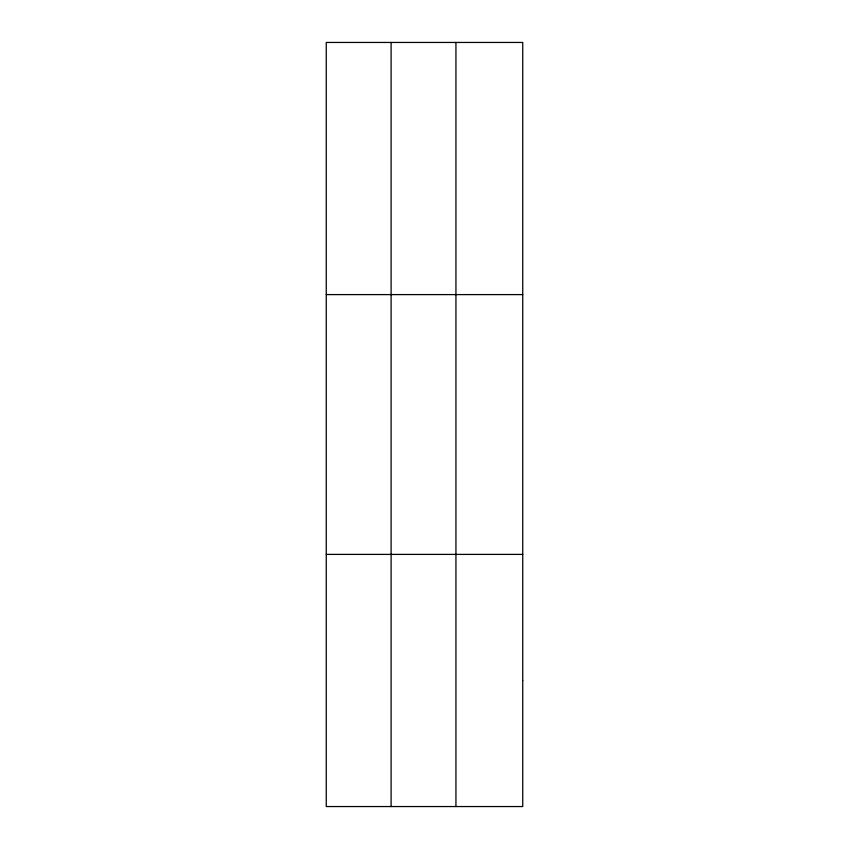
<?xml version="1.0" encoding="UTF-8"?>
<svg xmlns="http://www.w3.org/2000/svg" width="849" height="849" viewBox="0 0 849 849"><rect width="100%" height="100%" fill="white"/><g stroke="black" fill="none" stroke-linecap="round" stroke-linejoin="round"><path stroke-width="1.27" d="M391.102 42.45L391.102 806.55M455.934 42.45L455.934 806.55M326.26 294.603L522.74 294.603M326.26 554.397L522.74 554.397M522.74 680.474L522.74 806.55L326.26 806.55L326.26 42.45L522.74 42.45L522.74 680.474"/></g></svg>
